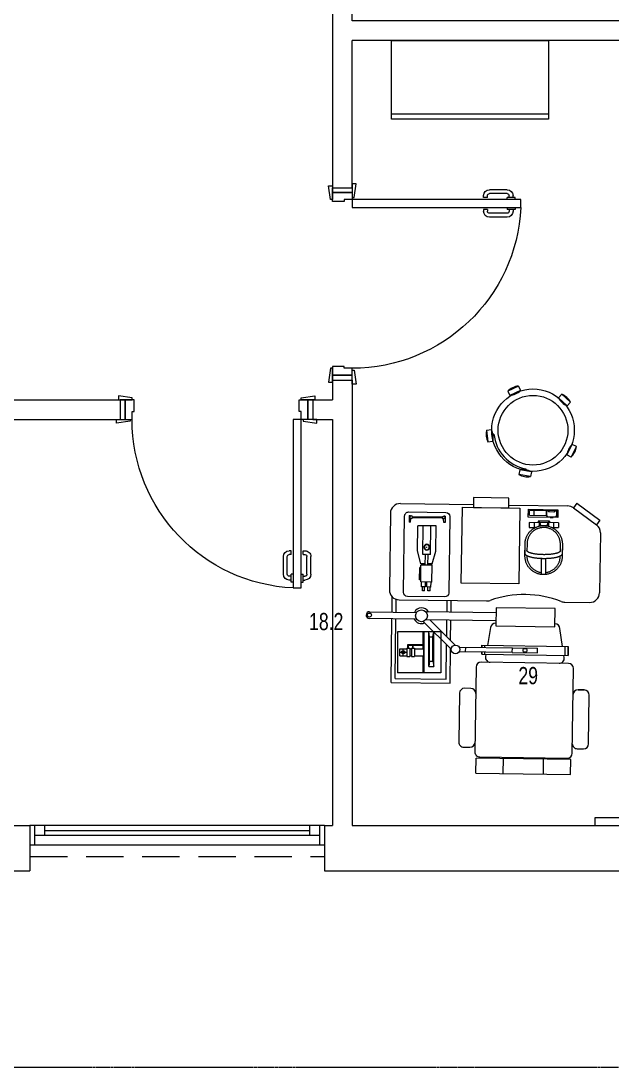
# Model space of a CAD drawing. Header units: millimetres. Extents: x -2143172 to 5255, y -610845 to 279739.
# Drawn here: x -1254777 to -1251768, y -33765 to -28435 of the extents above; entities that cross this region are included whole.
import ezdxf

# ---------------------------------------------------------------- set-up
doc = ezdxf.new("R2010")
doc.units = ezdxf.units.MM
doc.header["$LTSCALE"] = 30
doc.linetypes.add('HIDDEN', pattern=[9.525, 6.35, -3.175])
doc.linetypes.add('HIDDEN2', pattern=[0.1875, 0.125, -0.0625])
doc.layers.get('0').update_dxf_attribs({"lineweight": 5})
for name, color, linetype, lineweight in [('72_EGR_EQP_TAG', 142, 'Continuous', 5), ('Aluminum', 7, 'Continuous', 5), ('LOADING', 163, 'Continuous', 5), ('Proj', 7, 'HIDDEN2', 5), ('Walls', 32, 'Continuous', 5)]:
    doc.layers.add(name, color=color, linetype=linetype, lineweight=lineweight)
doc.layers.add('Wooden Joinery', color=7, linetype='Continuous', lineweight=5, true_color=0x521300)
doc.styles.add('X3G_ENTITY_257CFD', font='swisscl.ttf', dxfattribs={"height": 200})

# ---------------------------------------------------------------- blocks, each defined once
blk = doc.blocks.new('A$C72370EFE')
at = {"layer": 'Wooden Joinery'}
for p, q in [((-0.01, -0.04), (-0.02, -0.04)), ((-0.01, -0.03), (-0.01, -0.07)), ((0, -0.03), (-0.01, -0.03)), ((0.04, -0.03), (0.05, -0.03)), ((0.05, -0.03), (0.05, -0.07)), ((0.05, -0.04), (0.06, -0.04)), ((-0.05, -0.07), (-0.05, -0.16)), ((-0.03, -0.07), (-0.03, -0.16)), ((-0.01, -0.06), (-0.02, -0.06)), ((0, -0.07), (-0.01, -0.07)), ((0.04, -0.07), (0.05, -0.07)), ((0.05, -0.06), (0.06, -0.06)), ((0.07, -0.07), (0.07, -0.16)), ((0.09, -0.07), (0.09, -0.16)), ((-0.01, -0.17), (-0.02, -0.17)), ((-0.01, -0.19), (-0.02, -0.19)), ((-0.01, -0.17), (-0.01, -0.19)), ((0.05, -0.17), (0.06, -0.17)), ((0.05, -0.17), (0.05, -0.19)), ((0.05, -0.19), (0.06, -0.19))]:
    blk.add_line(p, q, dxfattribs=at)
for centre, radius, start, end in [((-0.02, -0.07), 0.03, 90, 180), ((0.06, -0.07), 0.03, 0, 90), ((-0.02, -0.07), 0.01, 90, 180), ((0.06, -0.07), 0.01, 0, 90), ((-0.02, -0.16), 0.03, 180, 270), ((-0.02, -0.16), 0.01, 180, 270), ((0.06, -0.16), 0.01, 270, 0), ((0.06, -0.16), 0.03, 270, 0)]:
    blk.add_arc(centre, radius, start, end, dxfattribs=at)
blk = doc.blocks.new('A$C5DAD61B4')
at = {"layer": 'Wooden Joinery'}
for points in [[(80, 959.1), (80, 969.1), (10, 979.1), (10, 959.1)], [(940, 959.1), (940, 969.1), (1010, 979.1), (1010, 959.1)], [(70, 859.1), (70, 849.1), (0, 839.1), (0, 859.1)], [(120, 859.1), (120, 0), (80, 0), (80, 859.1)], [(950, 859.1), (950, 849.1), (1020, 839.1), (1020, 859.1)]]:
    blk.add_lwpolyline(points, close=True, dxfattribs=at)
for points in [[(45, 859.1), (45, 959.1), (20, 959.1), (20, 859.1), (45, 859.1)], [(45, 859.1), (80, 859.1), (80, 899.1), (90, 899.1), (90, 959.1), (45, 959.1), (45, 859.1)], [(975, 859.1), (940, 859.1), (940, 899.1), (930, 899.1), (930, 959.1), (975, 959.1), (975, 859.1)], [(975, 859.1), (975, 959.1), (1000, 959.1), (1000, 859.1), (975, 859.1)]]:
    blk.add_lwpolyline(points, dxfattribs=at)
blk.add_arc((80, 859.1), 860, 272.666, 0, dxfattribs=at)
at = {"layer": 'Wooden Joinery', "xscale": 999.9999999998854, "yscale": 999.9999999998854, "zscale": 999.9999999998854, "rotation": 180}
blk.add_blockref('A$C72370EFE', (120, 0), dxfattribs=at)
blk = doc.blocks.new('ME12817-P')
for p, q in [((0, 0.0325), (0, 0.0025)), ((0, 0.0325), (0.0495, 0.0325)), ((0, 0), (0, 0.0025)), ((0, 0.0025), (0.0047, 0.0025)), ((0.0494, 0), (0, 0)), ((0.0089, 0.027), (0.0037, 0.0325)), ((0.0047, 0.0025), (0.0047, 0)), ((0.0356, 0.0261), (0.0138, 0.0261)), ((0.0172, 0), (0.0172, -0.003)), ((0.0322, -0.003), (0.0322, 0)), ((0.0457, 0.0325), (0.0405, 0.027)), ((0.0447, 0), (0.0447, 0.0025)), ((0.0447, 0.0025), (0.0495, 0.0025)), ((0.0494, 0.0025), (0.0494, 0)), ((0.0495, 0.0025), (0.0495, 0.0325)), ((0.0322, -0.003), (0.0172, -0.003))]:
    blk.add_line(p, q)
at = {"flags": 128}
for points in [[(0.0138, 0.0261), (0.0127, 0.0262), (0.0116, 0.0262), (0.0106, 0.0264), (0.0098, 0.0265), (0.0093, 0.0267), (0.0089, 0.027)], [(0.0405, 0.027), (0.0402, 0.0267), (0.0396, 0.0265), (0.0388, 0.0264), (0.0378, 0.0262), (0.0367, 0.0262), (0.0356, 0.0261)]]:
    blk.add_lwpolyline(points, dxfattribs=at)
blk = doc.blocks.new('ME13372-P')
for p, q in [((0, 0), (0, -0.025)), ((0, 0), (0.085, 0)), ((0.025, 0), (0.025, -0.025)), ((0.085, -0.025), (0.085, 0)), ((0.085, -0.025), (0, -0.025))]:
    blk.add_line(p, q)
blk = doc.blocks.new('ME12326-P')
for p, q in [((0, 0.22), (0, 0)), ((0, 0.22), (0.21, 0.22)), ((0.21, 0.22), (0.21, 0)), ((0.027, 0.1807), (0, 0.1852)), ((0.1775, 0.1852), (0, 0.1852)), ((0.027, 0.1635), (0, 0.159)), ((0.1505, 0.1807), (0.027, 0.1807)), ((0.027, 0.1635), (0.027, 0.1807)), ((0.1505, 0.1635), (0.027, 0.1635)), ((0.1505, 0.1807), (0.1775, 0.1852)), ((0.1505, 0.1635), (0.1505, 0.1807)), ((0.1505, 0.1635), (0.1775, 0.159)), ((0.1775, 0.159), (0.1775, 0.1852)), ((0.1775, 0.159), (0, 0.159)), ((0.21, 0.1355), (0, 0.1355)), ((0.0648, 0.1301), (0, 0.1301)), ((0.0648, 0.0536), (0.0648, 0.1355)), ((0.0679, 0.0806), (0.0679, 0.1355)), ((0.0875, 0.1301), (0.0679, 0.1301)), ((0.0875, 0.0867), (0.0875, 0.1327)), ((0.0875, 0.1327), (0.1225, 0.1327)), ((0.1225, 0.0867), (0.1225, 0.1327)), ((0.21, 0.1301), (0.1225, 0.1301)), ((0.0831, 0.0806), (0.0648, 0.0806)), ((0.0831, 0.0776), (0.0648, 0.0776)), ((0.0831, 0.0567), (0.0648, 0.0567)), ((0.0831, 0.0536), (0.0648, 0.0536)), ((0.0679, 0.0567), (0.0679, 0.0776)), ((0.0831, 0.0715), (0.0831, 0.0867)), ((0.0831, 0.0867), (0.1269, 0.0867)), ((0.0831, 0.0715), (0.1269, 0.0715)), ((0.0831, 0.0476), (0.0831, 0.0628)), ((0.0831, 0.0628), (0.1269, 0.0628)), ((0.0875, 0.0628), (0.0875, 0.0715)), ((0.1225, 0.0628), (0.1225, 0.0715)), ((0.1269, 0.0715), (0.1269, 0.0867)), ((0.1269, 0.0476), (0.1269, 0.0628)), ((0, 0), (0.21, 0)), ((0.0831, 0.0476), (0.1269, 0.0476)), ((0.0875, 0.0116), (0.0875, 0.0476)), ((0.1225, 0.0116), (0.0875, 0.0116)), ((0.1192, 0.0291), (0.0908, 0.0291)), ((0.105, 0.0152), (0.105, 0.0435)), ((0.1225, 0.0116), (0.1225, 0.0476))]:
    blk.add_line(p, q)
for radius in [0.00847, 0.00758, 0.00267]:
    blk.add_circle((0.105, 0.0293), radius)
blk = doc.blocks.new('ME12281-P')
at = {"color": 0}
for p, q in [((0.0354, 0.2953), (0.0354, 0.1053)), ((0.4454, 0.3153), (0.0554, 0.3153)), ((0.414, 0.2923), (0.414, 0.2855)), ((0.4469, 0.2923), (0.414, 0.2923)), ((0.414, 0.2855), (0.4325, 0.283)), ((0.4356, 0.2759), (0.4356, 0.124)), ((0.4412, 0.2759), (0.4412, 0.1246)), ((0.4469, 0.2855), (0.4447, 0.2855)), ((0.4469, 0.2923), (0.4469, 0.2855)), ((0.4654, 0.1053), (0.4654, 0.2953)), ((0.0648, 0.2198), (0.0845, 0.2198)), ((0.0648, 0.2198), (0.0648, 0.2083)), ((0.0845, 0.2243), (0.1099, 0.2243)), ((0.0845, 0.2243), (0.0845, 0.2037)), ((0.1099, 0.2289), (0.1953, 0.2289)), ((0.1099, 0.2289), (0.1099, 0.1716)), ((0.1953, 0.2289), (0.1953, 0.1716)), ((0.2028, 0.2289), (0.2676, 0.2473)), ((0.2028, 0.2289), (0.2028, 0.2071)), ((0.2504, 0.2198), (0.3961, 0.2198)), ((0.2504, 0.2198), (0.2504, 0.1808)), ((0.2676, 0.2473), (0.3961, 0.2473)), ((0.3961, 0.2473), (0.3961, 0.1533)), ((0.0648, 0.2083), (0.0845, 0.2083)), ((0.0648, 0.1922), (0.0648, 0.1808)), ((0.0648, 0.1922), (0.0845, 0.1922)), ((0.0648, 0.1808), (0.0845, 0.1808)), ((0.0845, 0.2037), (0.1099, 0.2037)), ((0.0845, 0.1968), (0.0845, 0.1762)), ((0.0845, 0.1968), (0.1099, 0.1968)), ((0.0845, 0.1762), (0.1099, 0.1762)), ((0.1099, 0.1716), (0.1953, 0.1716)), ((0.1211, 0.1692), (0.1211, 0.166)), ((0.1211, 0.1692), (0.184, 0.1692)), ((0.1211, 0.166), (0.184, 0.166)), ((0.184, 0.1692), (0.184, 0.166)), ((0.1953, 0.2071), (0.2504, 0.2071)), ((0.1953, 0.1934), (0.2504, 0.1934)), ((0.2028, 0.1934), (0.2028, 0.1716)), ((0.2028, 0.1716), (0.2676, 0.1533)), ((0.2504, 0.1808), (0.3961, 0.1808)), ((0.2851, 0.2009), (0.2851, 0.1996)), ((0.2851, 0.2009), (0.2892, 0.2009)), ((0.2851, 0.1996), (0.2892, 0.1996)), ((0.2892, 0.2009), (0.2892, 0.1996)), ((0.2676, 0.1533), (0.3961, 0.1533)), ((0.414, 0.1151), (0.4325, 0.1175)), ((0.414, 0.1151), (0.414, 0.1082)), ((0.4469, 0.1082), (0.414, 0.1082)), ((0.4469, 0.1151), (0.4447, 0.1151)), ((0.4469, 0.1082), (0.4469, 0.1151)), ((0.0554, 0.0853), (0.4454, 0.0853))]:
    blk.add_line(p, q, dxfattribs=at)
for centre, radius in [((0.439, 0.2821), 0.00657), ((0.2871, 0.2003), 0.0149), ((0.2871, 0.2003), 0.0125), ((0.439, 0.1184), 0.00657)]:
    blk.add_circle(centre, radius, dxfattribs=at)
for centre, start, end in [((0.0554, 0.2953), 90, 180), ((0.4454, 0.2953), 0, 90), ((0.0554, 0.1053), 180, 270), ((0.4454, 0.1053), 270, 0)]:
    blk.add_arc(centre, 0.02, start, end, dxfattribs=at)
blk = doc.blocks.new('ME18014A-P')
for p, q in [((-0.6447, 1.2847), (-0.2727, 1.2847)), ((-0.0927, 1.2847), (0.2071, 1.2847)), ((0.2537, 1.2997), (0.2362, 1.2753)), ((0.2537, 1.2997), (0.3719, 1.2152)), ((-0.6947, 1.2347), (-0.6947, 0.8447)), ((0.2362, 1.2753), (0.3544, 1.1908)), ((0.2362, 1.2753), (0.3544, 1.1908)), ((0.3719, 1.2152), (0.3544, 1.1908)), ((0.3753, 1.1501), (0.3753, 0.8447)), ((-0.6792, 0.7317), (-0.6792, 0.8085)), ((-0.6447, 0.7947), (-0.1986, 0.7947)), ((-0.3792, 0.7347), (-0.3792, 0.7947)), ((0.1986, 0.7947), (0.3253, 0.7947)), ((-0.7944, 0.7317), (-0.5539, 0.7317)), ((-0.5539, 0.6977), (-0.7944, 0.6977)), ((-0.6792, 0.3732), (-0.6792, 0.6977)), ((-0.15, 0.7347), (-0.5068, 0.7347)), ((-0.15, 0.6947), (-0.5068, 0.6947)), ((-0.3551, 0.5682), (-0.4867, 0.6947)), ((-0.3792, 0.5913), (-0.3792, 0.6947)), ((-0.3759, 0.5465), (-0.5208, 0.6859)), ((-0.1765, 0.6594), (-0.1913, 0.5686)), ((-0.15, 0.6826), (-0.1512, 0.6826)), ((0.1512, 0.6826), (0.15, 0.6826)), ((0.1913, 0.5686), (0.1765, 0.6594)), ((-0.3792, 0.3732), (-0.3792, 0.5496)), ((-0.0644, 0.5554), (-0.3331, 0.5554)), ((-0.3326, 0.5361), (-0.0644, 0.5361)), ((-0.3037, 0.5554), (-0.3037, 0.5361)), ((-0.2198, 0.5686), (-0.2198, 0.5554)), ((-0.2198, 0.5686), (0.2198, 0.5686)), ((-0.2198, 0.5554), (-0.2198, 0.5686)), ((-0.2198, 0.5361), (-0.2198, 0.5236)), ((-0.2198, 0.5236), (-0.2198, 0.5361)), ((-0.2044, 0.5554), (-0.2044, 0.5686)), ((-0.2044, 0.5236), (-0.2044, 0.5361)), ((-0.0644, 0.5586), (0.0644, 0.5586)), ((-0.0644, 0.5336), (-0.0644, 0.5586)), ((-0.0644, 0.5336), (0.0644, 0.5336)), ((0.0644, 0.5336), (0.0644, 0.5586)), ((0.2044, 0.5236), (0.2044, 0.5686)), ((0.2198, 0.5686), (0.2198, 0.5236)), ((0.2198, 0.5236), (0.2198, 0.5686)), ((0.2223, 0.4826), (-0.2223, 0.4826)), ((-0.2198, 0.5236), (0.2198, 0.5236)), ((-0.1986, 0.5236), (-0.2008, 0.5102)), ((0.2008, 0.5102), (0.1986, 0.5236)), ((-0.2477, 0.4572), (-0.2477, 0.0254)), ((0.2476, 0.0254), (0.2476, 0.4572)), ((-0.6792, 0.3732), (-0.3792, 0.3732)), ((-0.3302, 0.323), (-0.3302, 0.0738)), ((-0.2731, 0.3484), (-0.3048, 0.3484)), ((0.273, 0.3484), (0.3048, 0.3484)), ((0.3048, 0.3484), (0.273, 0.3484)), ((0.3302, 0.0738), (0.3302, 0.323)), ((-0.3048, 0.0484), (-0.2731, 0.0484)), ((-0.2223, 0), (0.2223, 0)), ((-0.1841, -0.0063), (-0.1841, 0)), ((-0.1651, 0), (-0.1651, -0.0063)), ((0.1714, 0), (0.1714, -0.0063)), ((0.1905, 0), (0.1905, -0.0063)), ((0.273, 0.0484), (0.3048, 0.0484)), ((-0.2413, -0.0826), (-0.2413, -0.0063)), ((0.2413, -0.0063), (-0.2413, -0.0063)), ((-0.1016, -0.0826), (-0.1016, -0.0063)), ((0.1011, -0.0063), (0.1011, -0.0826)), ((0.2413, -0.0826), (0.2413, -0.0063)), ((-0.2413, -0.0826), (0.2413, -0.0826))]:
    blk.add_line(p, q)
at = {"color": 8}
for p, q in [((-0.6592, 0.7317), (-0.6592, 0.7968)), ((-0.3992, 0.7347), (-0.3992, 0.7947)), ((-0.6592, 0.3932), (-0.6592, 0.6977)), ((-0.3992, 0.6105), (-0.3992, 0.6947)), ((-0.3992, 0.3932), (-0.3992, 0.5689)), ((-0.6592, 0.3932), (-0.3992, 0.3932))]:
    blk.add_line(p, q, dxfattribs=at)
for points in [[(-0.2727, 1.2703), (-0.0927, 1.2703), (-0.0927, 1.3203), (-0.2727, 1.3203)], [(-0.3289, 0.8843), (-0.3289, 1.2703), (-0.0364, 1.2703), (-0.0364, 0.8843)], [(-0.15, 0.6686), (0.15, 0.6686), (0.15, 0.7607), (-0.15, 0.7607)]]:
    blk.add_lwpolyline(points, close=True)
for centre, radius in [((-0.7944, 0.7147), 0.01), ((-0.5292, 0.7147), 0.03), ((-0.3535, 0.5457), 0.0225), ((0, 0.5461), 0.00979)]:
    blk.add_circle(centre, radius)
for centre, radius, start, end in [((-0.6447, 1.2347), 0.05, 90, 180), ((0.2071, 1.2347), 0.05, 54.4343, 90), ((0.3253, 1.1501), 0.05, 0, 54.4343), ((-0.6447, 0.8447), 0.05, 180, 270), ((0, 0.313), 0.5175, 69.5195, 110.4805), ((0.3253, 0.8447), 0.05, 270, 0), ((-0.5292, 0.7147), 0.04, 30, 154.8331), ((-0.1986, 0.8447), 0.05, 270, 290.4805), ((0.1986, 0.8447), 0.05, 249.5195, 270), ((-0.7944, 0.7147), 0.017, 90, 270), ((-0.5292, 0.7147), 0.04, 205.1669, 294.1023), ((-0.1512, 0.6572), 0.0254, 90, 175.0303), ((0.1512, 0.6572), 0.0254, 4.9697, 90), ((-0.2223, 0.4572), 0.0254, 90, 180), ((-0.1755, 0.508), 0.0254, 175.0303, 270), ((0.1755, 0.508), 0.0254, 270, 4.9697), ((0.2223, 0.4572), 0.0254, 0, 90), ((-0.3048, 0.323), 0.0254, 90, 180), ((-0.2731, 0.323), 0.0254, 0, 90), ((0.273, 0.323), 0.0254, 90, 180), ((0.3048, 0.323), 0.0254, 0, 90), ((-0.3048, 0.0738), 0.0254, 180, 270), ((-0.2731, 0.0738), 0.0254, 270, 0), ((0.273, 0.0738), 0.0254, 180, 270), ((0.3048, 0.0738), 0.0254, 270, 0), ((-0.2223, 0.0254), 0.0254, 180, 270), ((0.2223, 0.0254), 0.0254, 270, 0)]:
    blk.add_arc(centre, radius, start, end)
blk = doc.blocks.new('HF10037B-P')
at = {"color": 0}
for p, q in [((0.2459, 0.134), (0.1859, 0.134)), ((0.1859, 0.134), (0.1859, 0.109)), ((0.2459, 0.109), (0.1859, 0.109)), ((0.2459, 0.134), (0.2459, 0.109)), ((0, 0), (-0.0142, -0.0583)), ((0, 0), (0.0243, -0.0059)), ((0.0243, -0.0059), (0.01, -0.0642)), ((0.4069, -0.0417), (0.4165, -0.0387)), ((0.4071, -0.0094), (0.431, -0.0018)), ((0.4071, -0.0094), (0.4255, -0.0665)), ((0.431, -0.0018), (0.4493, -0.0589)), ((-0.0142, -0.0583), (0.01, -0.0642)), ((0.4255, -0.0665), (0.4493, -0.0589)), ((0.0524, -0.2725), (0.0674, -0.2525)), ((0.0674, -0.2525), (0.1154, -0.2885)), ((0.3125, -0.2897), (0.362, -0.2558)), ((0.3761, -0.2764), (0.362, -0.2558)), ((0.0524, -0.2725), (0.1004, -0.3085)), ((0.1004, -0.3085), (0.1154, -0.2885)), ((0.3266, -0.3103), (0.3125, -0.2897)), ((0.3266, -0.3103), (0.3761, -0.2764)), ((0.3267, -0.268), (0.3323, -0.2763))]:
    blk.add_line(p, q, dxfattribs=at)
for radius in [0.21, 0.1775]:
    blk.add_circle((0.2161, -0.1014), radius, dxfattribs=at)
for centre, radius, start, end in [((0.2159, 0.0465), 0.0925, 71.0754, 108.9246), ((0.2159, 0.1965), 0.0925, 251.0754, 288.9246), ((0.0779, -0.0499), 0.0925, 147.3419, 185.1912), ((-0.0678, -0.0143), 0.0925, 327.3419, 5.1912), ((0.2161, -0.1014), 0.2, 303.6037, 17.3657), ((0.4996, -0.0113), 0.0925, 178.8412, 216.6904), ((0.3568, -0.057), 0.0925, 358.8412, 36.6904), ((0.0389, -0.3404), 0.0925, 34.1875, 72.0368), ((0.3867, -0.3449), 0.0925, 105.5121, 143.3614), ((0.1289, -0.2205), 0.0925, 214.1875, 252.0368), ((0.3019, -0.2212), 0.0925, 285.5121, 323.3614)]:
    blk.add_arc(centre, radius, start, end, dxfattribs=at)
blk = doc.blocks.new('ME12818-P')
for p, q in [((-0.0723, 0.1635), (0.0777, 0.1635)), ((-0.0723, 0.1635), (-0.0723, 0.1385)), ((-0.0468, 0.1635), (-0.0468, 0.1385)), ((-0.0262, 0.1712), (0.0316, 0.1712)), ((-0.0262, 0.1712), (-0.0262, 0.1635)), ((-0.0212, 0.1712), (-0.0212, 0.145)), ((-0.0148, 0.1485), (-0.0184, 0.1635)), ((0.0238, 0.1635), (0.0202, 0.1485)), ((0.0266, 0.1712), (0.0266, 0.145)), ((0.0316, 0.1712), (0.0316, 0.1635)), ((0.0521, 0.1635), (0.0521, 0.1385)), ((0.0777, 0.1635), (0.0777, 0.1385)), ((-0.0389, 0.1385), (-0.0723, 0.1385)), ((0.0202, 0.1485), (-0.0148, 0.1485)), ((-0.0123, 0.1485), (-0.0123, 0.1471)), ((0.0177, 0.1471), (0.0177, 0.1485)), ((0.0777, 0.1385), (0.0442, 0.1385)), ((-0.0923, 0.0534), (-0.0923, -0.0066)), ((-0.0823, 0.018), (-0.0823, 0.0534)), ((0.0877, 0.0534), (0.0877, 0.018)), ((0.0977, -0.0066), (0.0977, 0.0534)), ((-0.0913, 0.0311), (-0.0913, 0.0053)), ((-0.0833, 0.0208), (-0.0833, 0.0311)), ((0.0887, 0.0311), (0.0887, 0.0208)), ((0.0967, 0.0053), (0.0967, 0.0311)), ((-0.0823, -0.0066), (-0.0823, -0.006)), ((-0.0053, -0.0205), (0.0107, -0.0205)), ((0.0877, -0.0061), (0.0877, -0.0066)), ((-0.0053, -0.0996), (-0.0058, -0.0996)), ((0.0107, -0.0996), (-0.0053, -0.0996)), ((0.0111, -0.0996), (0.0107, -0.0996))]:
    blk.add_line(p, q)
at = {"flags": 128}
for points in [[(0.0977, 0.0534), (0.0976, 0.0572), (0.0974, 0.061), (0.097, 0.0648), (0.0965, 0.0685), (0.0958, 0.0723), (0.095, 0.076), (0.094, 0.0796), (0.0929, 0.0833), (0.0916, 0.0869), (0.0902, 0.0904), (0.0886, 0.0939), (0.087, 0.0973), (0.0851, 0.1006), (0.0832, 0.1038), (0.0811, 0.107), (0.0789, 0.1101), (0.0766, 0.1131), (0.0741, 0.116), (0.0716, 0.1188), (0.0689, 0.1215), (0.0661, 0.1241), (0.0632, 0.1266), (0.0602, 0.129), (0.0572, 0.1312), (0.054, 0.1333), (0.0508, 0.1353), (0.0475, 0.1372), (0.0441, 0.1389), (0.0406, 0.1405), (0.0371, 0.1419), (0.0335, 0.1432), (0.0299, 0.1444), (0.0263, 0.1454), (0.0226, 0.1463), (0.0188, 0.147), (0.0151, 0.1476), (0.0113, 0.148), (0.0075, 0.1483), (0.0037, 0.1484), (-0.0001, 0.1483), (-0.0039, 0.1482), (-0.0077, 0.1478), (-0.0114, 0.1473), (-0.0152, 0.1467), (-0.0189, 0.1459), (-0.0226, 0.145), (-0.0262, 0.1439), (-0.0298, 0.1427), (-0.0334, 0.1413), (-0.0368, 0.1398), (-0.0403, 0.1381), (-0.0436, 0.1363), (-0.0469, 0.1344), (-0.0501, 0.1324), (-0.0532, 0.1302), (-0.0562, 0.1279), (-0.0592, 0.1255), (-0.062, 0.1229), (-0.0647, 0.1203), (-0.0674, 0.1176), (-0.0699, 0.1147), (-0.0723, 0.1118), (-0.0745, 0.1087), (-0.0767, 0.1056), (-0.0787, 0.1024), (-0.0806, 0.0991), (-0.0824, 0.0957), (-0.084, 0.0923), (-0.0855, 0.0888), (-0.0868, 0.0852), (-0.088, 0.0816), (-0.0891, 0.078), (-0.09, 0.0743), (-0.0907, 0.0705), (-0.0914, 0.0668), (-0.0918, 0.063), (-0.0921, 0.0592), (-0.0923, 0.0554), (-0.0923, 0.0534)], [(-0.0823, 0.0534), (-0.0822, 0.0568), (-0.082, 0.0602), (-0.0817, 0.0636), (-0.0812, 0.0669), (-0.0806, 0.0703), (-0.0799, 0.0736), (-0.079, 0.0769), (-0.078, 0.0801), (-0.0769, 0.0833), (-0.0756, 0.0865), (-0.0742, 0.0896), (-0.0727, 0.0926), (-0.0711, 0.0956), (-0.0693, 0.0985), (-0.0675, 0.1014), (-0.0655, 0.1041), (-0.0634, 0.1068), (-0.0612, 0.1094), (-0.0589, 0.1119), (-0.0565, 0.1144), (-0.054, 0.1167), (-0.0515, 0.1189), (-0.0488, 0.121), (-0.0461, 0.123), (-0.0432, 0.1249), (-0.0403, 0.1267), (-0.0374, 0.1284), (-0.0343, 0.1299), (-0.0313, 0.1313), (-0.0281, 0.1326), (-0.0249, 0.1338), (-0.0217, 0.1348), (-0.0184, 0.1357), (-0.0151, 0.1365), (-0.0118, 0.1371), (-0.0084, 0.1377), (-0.005, 0.138), (-0.0016, 0.1383), (0.0018, 0.1384), (0.0052, 0.1383), (0.0086, 0.1382), (0.012, 0.1379), (0.0153, 0.1374), (0.0187, 0.1369), (0.022, 0.1362), (0.0253, 0.1353), (0.0286, 0.1344), (0.0318, 0.1333), (0.0349, 0.132), (0.0381, 0.1307), (0.0411, 0.1292), (0.0441, 0.1276), (0.0471, 0.1259), (0.0499, 0.1241), (0.0527, 0.1221), (0.0554, 0.1201), (0.058, 0.1179), (0.0606, 0.1156), (0.063, 0.1133), (0.0654, 0.1108), (0.0676, 0.1082), (0.0698, 0.1056), (0.0718, 0.1029), (0.0737, 0.1001), (0.0755, 0.0972), (0.0772, 0.0943), (0.0788, 0.0912), (0.0803, 0.0882), (0.0816, 0.085), (0.0828, 0.0819), (0.0839, 0.0786), (0.0848, 0.0754), (0.0856, 0.0721), (0.0863, 0.0687), (0.0868, 0.0654), (0.0873, 0.062), (0.0875, 0.0586), (0.0877, 0.0552), (0.0877, 0.0534)], [(-0.0913, 0.0053), (-0.0912, 0.004), (-0.0909, 0.0028), (-0.0905, 0.0016), (-0.0898, 0.0005), (-0.089, -0.0007), (-0.0881, -0.0017), (-0.0871, -0.0028), (-0.0859, -0.0038), (-0.0845, -0.0047), (-0.0831, -0.0057), (-0.0815, -0.0066), (-0.0798, -0.0075), (-0.078, -0.0083), (-0.076, -0.0092), (-0.0739, -0.01), (-0.0718, -0.0108), (-0.0695, -0.0116), (-0.067, -0.0123), (-0.0645, -0.013), (-0.0619, -0.0137), (-0.0592, -0.0144), (-0.0563, -0.015), (-0.0534, -0.0156), (-0.0504, -0.0162), (-0.0473, -0.0167), (-0.0442, -0.0172), (-0.0409, -0.0177), (-0.0376, -0.0181), (-0.0343, -0.0185), (-0.0308, -0.0189), (-0.0274, -0.0192), (-0.0238, -0.0195), (-0.0203, -0.0198), (-0.0167, -0.02), (-0.013, -0.0202), (-0.0094, -0.0203), (-0.0057, -0.0204), (-0.002, -0.0205), (0.0017, -0.0205), (0.0054, -0.0205), (0.0091, -0.0204), (0.0128, -0.0204), (0.0164, -0.0202), (0.0201, -0.0201), (0.0237, -0.0199), (0.0273, -0.0196), (0.0309, -0.0194), (0.0344, -0.0191), (0.0378, -0.0187), (0.0412, -0.0183), (0.0446, -0.0179), (0.0478, -0.0175), (0.051, -0.017), (0.0542, -0.0165), (0.0572, -0.0159), (0.0602, -0.0153), (0.063, -0.0147), (0.0658, -0.0141), (0.0685, -0.0134), (0.0711, -0.0127), (0.0735, -0.012), (0.0759, -0.0112), (0.0782, -0.0104), (0.0803, -0.0096), (0.0823, -0.0088), (0.0842, -0.008), (0.086, -0.0071), (0.0876, -0.0062), (0.0892, -0.0052), (0.0906, -0.0043), (0.0918, -0.0033), (0.093, -0.0023), (0.094, -0.0012), (0.0948, -0.0002), (0.0955, 0.001), (0.0961, 0.0022), (0.0965, 0.0034), (0.0967, 0.0046), (0.0967, 0.0053)], [(-0.0833, 0.0208), (-0.0833, 0.0202), (-0.0831, 0.0195), (-0.0829, 0.0189), (-0.0825, 0.0182), (-0.082, 0.0175), (-0.0813, 0.0167), (-0.0805, 0.016), (-0.0796, 0.0152), (-0.0785, 0.0144), (-0.0773, 0.0136), (-0.076, 0.0128), (-0.0745, 0.012), (-0.0729, 0.0113), (-0.0711, 0.0105), (-0.0692, 0.0098), (-0.0672, 0.009), (-0.0651, 0.0083), (-0.0629, 0.0077), (-0.0606, 0.007), (-0.0581, 0.0064), (-0.0556, 0.0057), (-0.053, 0.0052), (-0.0502, 0.0046), (-0.0474, 0.0041), (-0.0445, 0.0036), (-0.0416, 0.0031), (-0.0385, 0.0027), (-0.0354, 0.0022), (-0.0322, 0.0019), (-0.029, 0.0015), (-0.0257, 0.0012), (-0.0224, 0.0009), (-0.019, 0.0007), (-0.0156, 0.0005), (-0.0122, 0.0003), (-0.0087, 0.0002), (-0.0052, 0.0001), (-0.0017, 0), (0.0017, 0), (0.0052, 0), (0.0087, 0), (0.0122, 0.0001), (0.0157, 0.0002), (0.0191, 0.0004), (0.0226, 0.0006), (0.026, 0.0008), (0.0293, 0.0011), (0.0326, 0.0014), (0.0359, 0.0017), (0.0391, 0.002), (0.0422, 0.0024), (0.0453, 0.0029), (0.0483, 0.0033), (0.0513, 0.0038), (0.0541, 0.0043), (0.0569, 0.0049), (0.0596, 0.0054), (0.0622, 0.006), (0.0647, 0.0067), (0.067, 0.0073), (0.0693, 0.008), (0.0715, 0.0087), (0.0736, 0.0094), (0.0755, 0.0101), (0.0773, 0.0109), (0.079, 0.0116), (0.0806, 0.0124), (0.082, 0.0132), (0.0833, 0.014), (0.0844, 0.0147), (0.0854, 0.0155), (0.0863, 0.0163), (0.087, 0.0171), (0.0876, 0.0178), (0.0881, 0.0185), (0.0884, 0.0192), (0.0886, 0.0198), (0.0887, 0.0204), (0.0887, 0.0208)], [(-0.0923, -0.0066), (-0.0922, -0.0104), (-0.092, -0.0142), (-0.0916, -0.018), (-0.0911, -0.0217), (-0.0904, -0.0255), (-0.0896, -0.0292), (-0.0886, -0.0329), (-0.0875, -0.0365), (-0.0862, -0.0401), (-0.0848, -0.0436), (-0.0833, -0.0471), (-0.0816, -0.0505), (-0.0797, -0.0538), (-0.0778, -0.0571), (-0.0757, -0.0603), (-0.0735, -0.0633), (-0.0712, -0.0663), (-0.0687, -0.0693), (-0.0662, -0.0721), (-0.0635, -0.0748), (-0.0607, -0.0774), (-0.0578, -0.0798), (-0.0549, -0.0822), (-0.0518, -0.0844), (-0.0486, -0.0866), (-0.0454, -0.0885), (-0.0421, -0.0904), (-0.0387, -0.0921), (-0.0352, -0.0937), (-0.0317, -0.0952), (-0.0282, -0.0965), (-0.0245, -0.0976), (-0.0209, -0.0986), (-0.0172, -0.0995), (-0.0135, -0.1002), (-0.0097, -0.1008), (-0.0059, -0.1012), (-0.0021, -0.1015), (0.0017, -0.1016), (0.0055, -0.1016), (0.0093, -0.1014), (0.013, -0.101), (0.0168, -0.1006), (0.0206, -0.0999), (0.0243, -0.0991), (0.028, -0.0982), (0.0316, -0.0971), (0.0352, -0.0959), (0.0387, -0.0945), (0.0422, -0.093), (0.0456, -0.0913), (0.049, -0.0896), (0.0523, -0.0876), (0.0555, -0.0856), (0.0586, -0.0834), (0.0616, -0.0811), (0.0646, -0.0787), (0.0674, -0.0762), (0.0701, -0.0735), (0.0727, -0.0708), (0.0753, -0.0679), (0.0776, -0.065), (0.0799, -0.0619), (0.0821, -0.0588), (0.0841, -0.0556), (0.086, -0.0523), (0.0878, -0.0489), (0.0894, -0.0455), (0.0909, -0.042), (0.0922, -0.0384), (0.0934, -0.0348), (0.0945, -0.0312), (0.0954, -0.0275), (0.0961, -0.0238), (0.0967, -0.02), (0.0972, -0.0162), (0.0975, -0.0125), (0.0977, -0.0087), (0.0977, -0.0066)], [(-0.0073, -0.091), (-0.0099, -0.0907), (-0.0133, -0.0901), (-0.0166, -0.0894), (-0.0199, -0.0886), (-0.0232, -0.0876), (-0.0264, -0.0865), (-0.0296, -0.0853), (-0.0327, -0.0839), (-0.0357, -0.0824), (-0.0387, -0.0808), (-0.0417, -0.0791), (-0.0445, -0.0773), (-0.0473, -0.0753), (-0.05, -0.0733), (-0.0527, -0.0711), (-0.0552, -0.0689), (-0.0576, -0.0665), (-0.06, -0.064), (-0.0622, -0.0615), (-0.0644, -0.0588), (-0.0664, -0.0561), (-0.0683, -0.0533), (-0.0701, -0.0504), (-0.0718, -0.0475), (-0.0734, -0.0445), (-0.0749, -0.0414), (-0.0762, -0.0383), (-0.0774, -0.0351), (-0.0785, -0.0319), (-0.0794, -0.0286), (-0.0802, -0.0253), (-0.0809, -0.022), (-0.0815, -0.0186), (-0.0819, -0.0152), (-0.0821, -0.0118), (-0.0823, -0.0084), (-0.0823, -0.0066)], [(-0.0073, -0.0204), (-0.0073, -0.0976)], [(0.0877, -0.0066), (0.0876, -0.01), (0.0874, -0.0134), (0.0871, -0.0168), (0.0866, -0.0202), (0.086, -0.0235), (0.0853, -0.0268), (0.0844, -0.0301), (0.0834, -0.0334), (0.0822, -0.0366), (0.081, -0.0397), (0.0796, -0.0428), (0.0781, -0.0459), (0.0765, -0.0488), (0.0747, -0.0518), (0.0728, -0.0546), (0.0709, -0.0574), (0.0688, -0.0601), (0.0666, -0.0627), (0.0643, -0.0652), (0.0619, -0.0676), (0.0594, -0.0699), (0.0569, -0.0721), (0.0542, -0.0742), (0.0514, -0.0762), (0.0486, -0.0781), (0.0457, -0.0799), (0.0428, -0.0816), (0.0397, -0.0831), (0.0366, -0.0845), (0.0335, -0.0858), (0.0303, -0.087), (0.0271, -0.088), (0.0238, -0.089), (0.0205, -0.0897), (0.0171, -0.0904), (0.0138, -0.0909), (0.0127, -0.091)], [(0.0127, -0.0976), (0.0127, -0.0204)], [(-0.0059, -0.0995), (-0.0062, -0.0994), (-0.0066, -0.0992), (-0.0069, -0.0989), (-0.0071, -0.0985), (-0.0073, -0.0981), (-0.0073, -0.0976)], [(0.0127, -0.0976), (0.0126, -0.0981), (0.0125, -0.0985), (0.0123, -0.0989), (0.0119, -0.0992), (0.0116, -0.0994), (0.0113, -0.0995)]]:
    blk.add_lwpolyline(points, dxfattribs=at)
for centre, major_axis, start_param, end_param in [((-0.0053, -0.02), (0.002, 0), 3.665191, 4.712389), ((0.0107, -0.02), (-0.002, 0), 1.570796, 2.617994)]:
    blk.add_ellipse(centre, major_axis=major_axis, ratio=0.262075, start_param=start_param, end_param=end_param)
blk = doc.blocks.new('GF21027-P')
at = {"color": 0}
for p, q in [((0.4, 0.4), (-0.4, 0.4)), ((-0.4, 0.4), (-0.4, 0)), ((0.4, 0), (0.4, 0.4)), ((-0.4, 0.025), (0.4, 0.025)), ((-0.4, 0), (0.4, 0))]:
    blk.add_line(p, q, dxfattribs=at)

msp = doc.modelspace()

# ---------------------------------------------------------------- linework, layer by layer
at = {"layer": 'Aluminum'}
for p, q in [((-1253230.9, -32534.7), (-1254730.9, -32534.7)), ((-1254705.9, -32634.7), (-1254705.9, -32534.7)), ((-1254655.9, -32584.7), (-1254655.9, -32534.7)), ((-1254655.9, -32559.7), (-1253305.9, -32559.7)), ((-1253305.9, -32584.7), (-1253305.9, -32534.7)), ((-1253255.9, -32634.7), (-1253255.9, -32534.7)), ((-1253255.9, -32584.7), (-1254705.9, -32584.7)), ((-1253230.9, -32634.7), (-1254730.9, -32634.7))]:
    msp.add_line(p, q, dxfattribs=at)
at = {"layer": 'LOADING', "extrusion": (2.89575e-08, -3.68664e-07, 1), "elevation": -0.1}
msp.add_lwpolyline([(-1252044.1, -30965.1), (-1252194.1, -30963), (-1252193.6, -30923), (-1252043.6, -30925.1)], close=True, dxfattribs=at)
at = {"layer": 'LOADING', "elevation": -0.1}
msp.add_lwpolyline([(-1251855.4, -32495.6), (-1251855.4, -32534.7), (-1251230.2, -32534.7), (-1251230.2, -32495.6), (-1251855.4, -32495.6)], dxfattribs=at)
at = {"layer": 'Proj', "linetype": 'HIDDEN'}
msp.add_line((-1254730.9, -32692), (-1253230.9, -32692), dxfattribs=at)
at = {"layer": 'Proj', "elevation": 0}
msp.add_lwpolyline([(-1220760.9, -9864.7), (-1272180.9, -9864.7), (-1272180.9, -33764.7), (-1220760.9, -33764.7)], dxfattribs=at)
at = {"layer": 'Proj', "linetype": 'HIDDEN', "ltscale": 3}
msp.add_lwpolyline([(-1220760.9, -9864.7), (-1272180.9, -9864.7), (-1272180.9, -33764.7), (-1220760.9, -33764.7)], dxfattribs=at)
at = {"layer": 'Walls'}
for p, q in [((-1253190.9, -28334.7), (-1253190.9, -29284.7)), ((-1253090.9, -28434.7), (-1253090.9, -28334.7)), ((-1251111.1, -28434.7), (-1253090.9, -28434.7)), ((-1253090.9, -29284.7), (-1253090.9, -28534.7)), ((-1251111.1, -28534.7), (-1253090.9, -28534.7)), ((-1253190.9, -29284.7), (-1253090.9, -29284.7)), ((-1253190.9, -30264.7), (-1253090.9, -30264.7)), ((-1253190.9, -30264.7), (-1253190.9, -30364.7)), ((-1253090.9, -30264.7), (-1253090.9, -32534.7)), ((-1254990.9, -30364.7), (-1254270.9, -30364.7)), ((-1254270.9, -30364.7), (-1254270.9, -30464.7)), ((-1253290.9, -30364.7), (-1253190.9, -30364.7)), ((-1253290.9, -30364.7), (-1253290.9, -30464.7)), ((-1257298.5, -30464.7), (-1254270.9, -30464.7)), ((-1253290.9, -30464.7), (-1253190.9, -30464.7)), ((-1253190.9, -30464.7), (-1253190.9, -32534.7)), ((-1255217.7, -32534.7, 0), (-1254730.9, -32534.7)), ((-1254730.9, -32534.7), (-1254730.9, -32764.7)), ((-1253230.9, -32534.7), (-1253190.9, -32534.7)), ((-1253230.9, -32534.7), (-1253230.9, -32764.7)), ((-1253090.9, -32534.7), (-1251111.1, -32534.7)), ((-1255217.7, -32764.7, 0), (-1254730.9, -32764.7)), ((-1253230.9, -32764.7), (-1251111.1, -32764.7))]:
    msp.add_line(p, q, dxfattribs=at)

# ---------------------------------------------------------------- block references
at = {"layer": 'LOADING', "color": 1, "xscale": -1000, "yscale": 1000, "zscale": 1000, "rotation": 359.9999999790885}
msp.add_blockref('GF21027-P', (-1252490.9, -28934.7, -0.1), dxfattribs=at)
at = {"layer": 'LOADING', "extrusion": (-2.79672e-08, 3.6788e-07, -1), "xscale": -1000.000000000001, "yscale": 1000.000000000001, "zscale": 999.999999999999, "rotation": 117.971696169471}
msp.add_blockref('HF10037B-P', (1251979.3, -30376.7, 0.1), dxfattribs=at)
at = {"layer": 'LOADING', "extrusion": (2.85035e-08, -3.68824e-07, 1)}
for name, p, xscale, yscale, zscale, rotation in [('ME18014A-P', (-1252218.7, -32187.5, -0.1), 1000.000000000001, 1000.000000000001, 1000.000000000001, 359.1953338182954), ('ME12817-P', (-1252051.1, -30961.5, -0.1), -1000.000000000001, 1000.000000000003, 1000.000000000002, 359.1953338182954), ('ME12818-P', (-1252113.5, -31154.1, -0.1), -1000, 999.9999999999966, 999.9999999999993, 359.4407803060836)]:
    msp.add_blockref(name, p, dxfattribs=dict(at, xscale=xscale, yscale=yscale, zscale=zscale, rotation=rotation))
at = {"layer": 'LOADING', "lineweight": 15, "extrusion": (2.85035e-08, -3.68824e-07, 1), "xscale": -1000, "yscale": 999.9999999999966, "zscale": 999.9999999999993, "rotation": 269.1953338182955}
msp.add_blockref('ME12281-P', (-1252915.1, -31400.4, 3.2), dxfattribs=at)
at = {"layer": 'LOADING', "extrusion": (2.85583e-08, -3.69666e-07, 1), "xscale": -1000, "yscale": 1000, "zscale": 1000.000000000002, "rotation": 179.1953338182953}
msp.add_blockref('ME13372-P', (-1252188.8, -30953.5, -0.1), dxfattribs=at)
at = {"layer": 'LOADING', "xscale": 1000, "yscale": 1000, "zscale": 1000, "rotation": 269.9999999975756}
msp.add_blockref('ME12326-P', (-1252860.1, -31546.5, -0.1), dxfattribs=at)
at = {"layer": 'Wooden Joinery', "xscale": -1, "rotation": 90}
msp.add_blockref('A$C5DAD61B4', (-1252231.8, -29264.7), dxfattribs=at)
at = {"layer": 'Wooden Joinery', "xscale": -1}
msp.add_blockref('A$C5DAD61B4', (-1253270.9, -31323.8), dxfattribs=at)

# ---------------------------------------------------------------- texts
at = {"layer": '72_EGR_EQP_TAG', "char_height": 87.47, "attachment_point": 2, "style": 'X3G_ENTITY_257CFD'}
for s, insert in [('18.2', (-1253222.8, -31451.1)), ('29', (-1252194.5, -31726.5, -0.1))]:
    msp.add_mtext(s, dxfattribs=dict(at, insert=insert))

doc.saveas('drawing.dxf')
